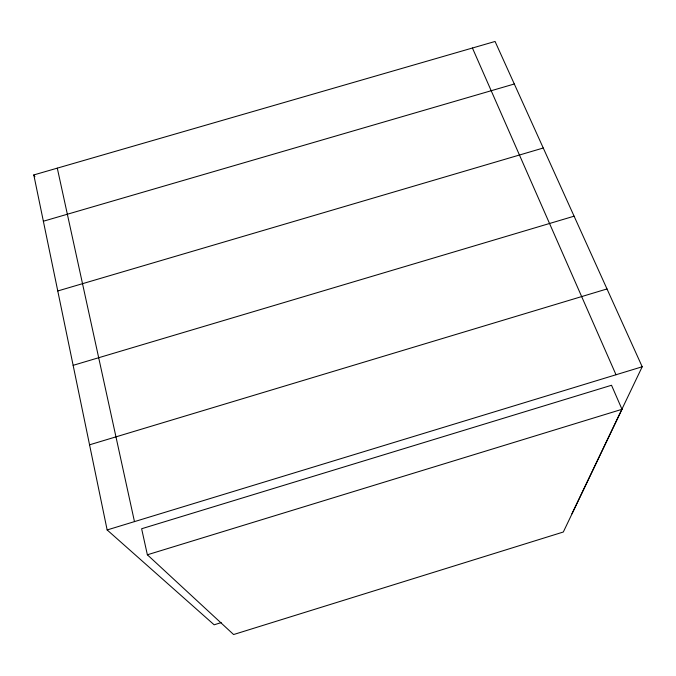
<?xml version="1.0" encoding="UTF-8"?>
<svg xmlns="http://www.w3.org/2000/svg" width="676" height="676" viewBox="0 0 676 676"><rect width="100%" height="100%" fill="white"/><g stroke="black" fill="none" stroke-linecap="round" stroke-linejoin="round"><path stroke-width="1.01" d="M571.938 513.785L642.2 366.764L495.069 41.464L33.8 174.94L107.146 529.95L214.148 624.801L221.213 622.613M621.996 409.301L563.319 532.012L233.6 634.536L147.368 554.785L141.63 528.75L611.527 385.261L621.996 409.301L147.368 554.785M107.146 529.95L642.2 366.764M89.553 444.816L607.006 288.948M73.135 365.336L574.093 216.185M57.773 290.967L543.259 148.01M43.365 221.229L514.309 83.993M33.8 174.94L34.907 176.732M472.423 48.013L616.013 374.757M57.291 168.147L134.473 521.618"/></g></svg>
